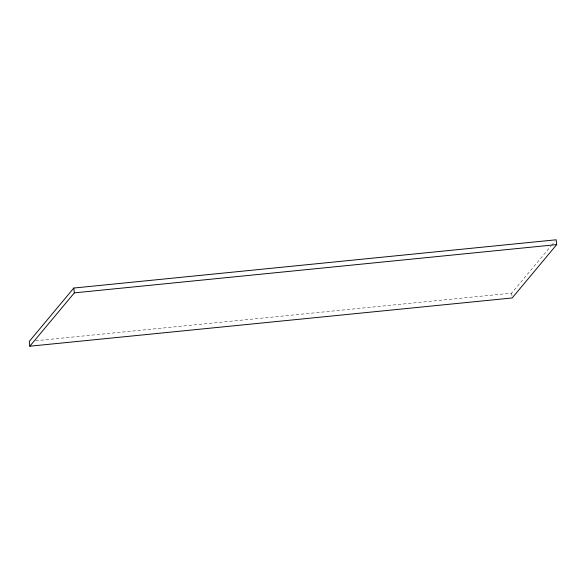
<?xml version="1.0" encoding="UTF-8"?>
<svg xmlns="http://www.w3.org/2000/svg" width="586" height="586" viewBox="0 0 586 586"><rect width="100%" height="100%" fill="white"/><g stroke="black" fill="none" stroke-linecap="round" stroke-linejoin="round"><path stroke-width="0.44" stroke-dasharray="2.93 2.2" d="M35.673 340.752L511.659 293.139L550.899 246.105M551.485 245.409L554.993 241.198M511.659 293.139L512.018 296.355"/><path stroke-width="0.88" d="M73.807 288.041L29.3 341.389L29.835 346.209L512.193 297.959L556.7 244.611L556.165 239.791L73.807 288.041L74.341 292.861L29.835 346.209M74.341 292.861L556.7 244.611"/></g></svg>
